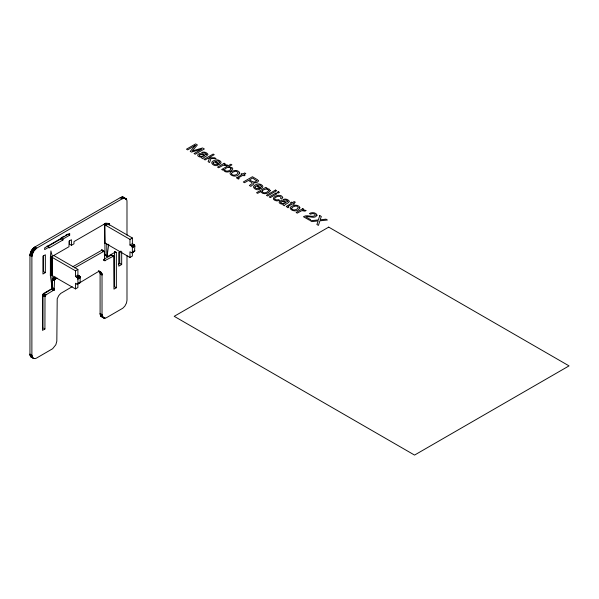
<?xml version="1.0" encoding="UTF-8"?>
<svg xmlns="http://www.w3.org/2000/svg" width="599" height="599" viewBox="0 0 599 599"><rect width="100%" height="100%" fill="white"/><g stroke="black" fill="none" stroke-linecap="round" stroke-linejoin="round"><path stroke-width="0.9" d="M57.055 278.048L55.183 279.171L54.524 280.31L54.157 289.879L45.741 295.022L45 296.086L44.918 328.986L42.499 330.378L42.544 294.873L43.33 293.63L51.244 289.032L52.061 287.617L50.383 275.54L50.698 257.315L52.315 257.45L75.489 270.823L77.9 269.43L77.9 275.121L75.489 276.513L75.489 270.823M50.698 275.405L50.87 257.263M50.87 275.36L51.252 275.315L51.252 257.218M75.489 276.513L77.338 277.681L77.9 279.022L77.9 287.527L75.489 288.92L51.828 275.36L51.828 257.263M52.165 275.473L52.165 257.375M109.205 225.299L109.205 223.487L105.828 223.21L105.828 225.434L129.968 239.375L129.968 245.058L131.69 246.099L132.372 247.402L132.379 256.072L129.968 257.465L104.63 242.797L104.466 224.378M104.63 242.797L104.548 224.595M32.646 357.513L30.766 356.697L29.95 354.069L29.95 255.399L31.365 250.637L34.779 247.035L120.227 197.7L122.907 197.093L124.689 198.569M72.165 286.711L60.724 293.428L58.732 295.621L57.205 298.789L56.83 341.145L55.842 344.739L52.645 348.723L36.711 357.97C34.585 359.692 31.455 357.88 31.882 355.185L31.882 256.514L33.297 251.752L36.711 248.151L122.159 198.816C124.278 197.093 127.415 198.905 126.988 201.601L126.988 235.115M44.918 328.986L42.986 327.87L43.023 295.15L43.809 293.907L52.225 288.763L52.592 279.194L53.251 278.056L55.123 276.933M80.079 282.713L80.229 277.112L77.9 275.121M132.147 252.658L132.379 252.059M134.558 251.258L134.797 246.174L134.348 244.984L132.379 243.666L129.968 245.058M50.383 257.45L50.9 250.936L52.315 256.335L50.383 257.45L50.383 275.54M107.026 256.454L108.756 244.257M109.205 223.487L108.808 224.101L109.205 224.603L132.379 237.983L132.379 243.666M61.749 237.541L63.996 236.238M65.501 235.377L67.006 234.508M47.86 246.451L60.993 238.866L62.925 239.982L62.925 239.091L69.686 235.19L69.686 233.408L44.678 247.844L44.678 249.626L49.021 247.117L49.021 248.008L62.925 239.982M52.315 256.335L69.012 246.698L69.012 241.12L71.423 239.727L71.423 245.298L69.491 244.182L69.491 240.469M71.423 245.298L73.969 243.83L73.969 241.607L105.828 223.21L106.555 225.022L105.828 225.434M45.352 272.612L42.941 274.013L42.941 256.17L45.352 254.777L45.352 272.612L43.42 271.504L43.42 255.444M72.704 266.78L102.115 250.075M74.635 267.895L104.046 251.191M129.968 239.375L132.379 237.983M104.383 223.487L104.862 224.88L104.952 255.159L107.491 256.529L115.54 251.939L116.356 252.411L116.363 287.73L113.952 289.122L113.713 256.147M104.181 259.045L111.691 254.979M120.953 251.086L118.782 252.344L118.782 266.166L121.679 264.496L121.679 251.587M104.713 260.692L113.615 256.095M76.934 277.352L79.353 275.952M131.413 245.897L133.832 244.504M77.076 277.442L79.487 276.049M131.555 245.987L133.966 244.594M77.211 277.554L79.622 276.154M131.69 246.099L134.101 244.706M77.338 277.681L79.749 276.289M131.817 246.226L134.228 244.834M77.458 277.824L79.869 276.431M131.937 246.376L134.348 244.984M77.57 277.988L79.981 276.596M132.05 246.533L134.461 245.141M77.668 278.153L80.079 276.76M132.147 246.698L134.558 245.305M77.75 278.333L80.161 276.933M132.229 246.878L134.64 245.485M77.818 278.505L80.229 277.112M132.297 247.058L134.708 245.657M77.863 278.685L80.273 277.292M132.342 247.23L134.753 245.837M77.892 278.857L80.303 277.464M132.372 247.402L134.782 246.009M77.9 279.022L80.318 277.629M132.379 247.567L134.797 246.174M132.222 252.157L134.797 250.667M75.489 288.92L75.489 283.237L77.076 284.143L80.303 282.271M132.357 252.224L134.782 250.824M77.076 284.143L80.273 282.414M129.968 257.465L129.968 251.782L131.69 252.733L134.753 250.959M77.211 284.181L80.229 282.533M131.69 252.733L134.708 251.078M118.295 264.211L119.748 263.38L121.679 264.496M106.555 225.022L109.078 223.569M50.698 257.315L50.533 275.473M105.694 255.369L105.199 255.399M79.981 282.773L79.353 282.676M77.338 284.203L97.203 272.26C99.322 270.538 102.459 272.35 102.025 275.046L102.025 314.685C101.598 317.38 104.735 319.192 106.854 317.47L122.788 308.223L124.839 306.149L126.486 303.027L126.988 300.271L126.988 255.593M131.817 252.748L134.461 251.318L133.966 251.295M51.252 275.315L51.828 275.36M103.897 224.326L104.862 224.88M123.169 197.153L125.992 198.786M122.907 197.093L126.172 198.98M122.645 197.056L126.337 199.19M122.361 197.041L124.293 198.157M124.555 198.314L126.486 199.43M122.076 197.056L124.008 198.172M125.333 198.943L126.621 199.684M121.777 197.101L123.708 198.217M121.477 197.168L123.409 198.284M121.17 197.266L123.102 198.381M120.856 197.385L122.788 198.501M120.541 197.535L122.473 198.643M120.227 197.7L122.159 198.816M115.075 251.82L116.363 252.561M111.459 254.942L113.862 256.335M111.324 254.957L113.915 256.454M111.189 255.002L113.945 256.589M111.055 255.069L113.952 256.746M102.002 250.045L104.338 251.55L104.615 260.632M101.755 250.053L104.338 251.55M101.62 250.097L104.368 251.685M101.486 250.165L104.383 251.842M104.862 254.747L107.76 256.417M104.87 254.897L107.625 256.484M104.9 255.039L107.491 256.529M104.952 255.159L107.356 256.552M67.754 234.074L69.686 235.19M104.061 259.854L105.349 260.595M103.919 259.921L105.207 260.67M103.784 259.966L105.072 260.707M103.657 259.988L104.945 260.73M62.925 239.091L60.993 237.975L60.993 238.866M98.85 270.973L101.029 272.231M98.326 270.868L101.381 272.635M99.097 271.115L101.531 272.867M99.599 271.759L101.658 273.129M99.726 272.013L101.77 273.406M99.838 272.29L101.86 273.698M99.928 272.582L101.935 274.013M100.003 272.897L101.987 274.342M100.055 273.226L102.017 274.686M100.085 273.578L102.025 275.046M47.089 246.002L49.021 247.117M116.363 287.73L114.431 286.614L114.431 251.445M53.76 255.496L77.9 269.43M34.779 247.035L36.711 248.151M34.465 247.23L36.397 248.345M34.15 247.447L36.082 248.563M33.836 247.687L35.768 248.802M33.529 247.949L35.461 249.064M33.23 248.226L35.154 249.341M32.93 248.525L34.862 249.641M32.646 248.847L34.57 249.955M32.361 249.177L34.293 250.292M32.099 249.521L34.023 250.637M31.837 249.888L33.769 250.996M31.597 250.255L33.529 251.37M31.365 250.637L33.297 251.752M31.148 251.033L33.08 252.149M30.946 251.43L32.878 252.546M30.766 251.835L32.698 252.943M30.594 252.239L32.526 253.355M30.444 252.643L32.376 253.759M30.317 253.055L32.249 254.171M30.205 253.459L32.136 254.575M30.115 253.864L32.047 254.972M30.04 254.253L31.972 255.369M29.995 254.65L31.919 255.758M29.957 255.024L31.889 256.14M29.95 255.399L31.882 256.514M53.521 277.854L55.452 278.969M53.386 277.951L55.318 279.059M53.251 278.056L55.183 279.171M53.124 278.191L55.056 279.306M52.997 278.333L54.928 279.448M52.892 278.498L54.823 279.606M52.794 278.662L54.726 279.778M52.712 278.834L54.644 279.95M52.645 279.014L54.576 280.13M52.592 279.194L54.524 280.31M52.57 279.366L54.494 280.482M52.555 279.531L54.487 280.646M100.093 273.93L100.093 313.569L102.025 314.685M100.093 313.569L102.04 315.044M100.108 313.928L102.07 315.388M100.138 314.273L102.122 315.718M100.19 314.602L102.189 316.032M100.258 314.917L102.287 316.324M52.555 287.73L54.487 288.845M52.547 287.894L54.479 289.01M100.355 315.216L102.392 316.601M103.073 316.998L105.005 318.114M52.517 288.067L54.449 289.182M100.467 315.493L102.526 316.864M104.72 318.129L100.595 315.748M100.744 315.98L104.443 318.121M52.472 288.246L54.397 289.362M100.909 316.197L104.174 318.076M52.405 288.426L54.337 289.534M101.291 316.549L103.672 317.927M52.323 288.598L54.254 289.714M52.225 288.763L54.157 289.879M52.113 288.928L54.045 290.043M51.993 289.07L53.925 290.186M51.866 289.205L53.798 290.313M51.731 289.31L53.663 290.425M51.589 289.407L53.521 290.515M43.952 293.817L45.883 294.933M43.809 293.907L45.741 295.022M43.675 294.019L45.606 295.135M43.547 294.146L45.479 295.262M43.428 294.296L45.359 295.404M43.315 294.453L45.247 295.569M43.218 294.618L45.15 295.734M43.135 294.798L45.067 295.913M43.076 294.97L45 296.086M43.023 295.15L44.955 296.265M42.993 295.322L44.925 296.438M42.986 295.487L44.918 296.602M29.95 354.069L31.882 355.185M29.957 354.428L31.889 355.544M29.995 354.773L31.919 355.888M30.04 355.102L31.972 356.218M30.115 355.417L32.047 356.532M30.205 355.709L32.136 356.824M30.317 355.986L32.249 357.101M30.444 356.248L32.376 357.363M30.594 356.48L32.526 357.596M30.766 356.697L34.023 358.576M31.148 357.049L33.529 358.427M104.63 224.7L104.735 242.887M111.788 255.039L112.013 255.474M102.212 250.127L102.451 250.726M119.748 251.4L119.748 263.38M106.794 243.898L106.794 255.863M104.496 224.153L104.496 242.588M52.315 257.45L52.315 275.54M52.001 257.315L52.076 287.453M51.641 257.233L51.641 275.33M51.447 257.218L51.447 275.315M51.057 257.233L51.057 275.33M282.735 197.483L281.695 199.063L280.609 198.434L281.021 197.138C279.149 195.431 275.959 196.577 274.634 198.419A1.939 1.123 0 0 0 274.904 199.317L276.813 199.976L278.542 199.624L279.628 200.253L278.161 200.732A3.235 1.864 0 0 1 276.094 200.762C267.933 198.524 280.564 191.935 282.735 197.483M236.71 177.858L238.335 179.131L239.218 178.622L238.439 178.12L238.672 177.716L243.014 175.2L244.078 175.814L244.998 175.29L243.928 174.676L245.792 173.598L244.662 172.946L242.797 174.017L241.899 173.5L240.985 174.024L241.884 174.549L236.71 177.858M286.277 206.475L287.902 207.748L288.785 207.239L288.007 206.737L288.231 206.326L292.582 203.817L293.645 204.431L294.558 203.907L293.495 203.293L295.359 202.215L294.221 201.564L292.364 202.634L291.466 202.118L290.545 202.642L291.451 203.166L286.277 206.475M213.064 162.995L214.292 164.366L217.018 164.418L218.126 165.054C214.719 167.346 208.302 162.479 214.068 160.539C216.965 158.158 224.692 162.022 219.099 164.598L214.217 161.775L213.064 162.995M254.845 187.113L256.072 188.49L258.798 188.535L259.899 189.172C256.499 191.463 250.083 186.603 255.84 184.664C258.738 182.283 266.465 186.147 260.879 188.715L255.99 185.9L254.845 187.113M206.333 154.168L206.303 154.542C203.847 156.324 200.65 151.779 198.029 154.317C196.442 156.414 200.53 157.387 202.028 157.155L201.638 157.994L202.919 158.728C203.136 157.312 206.61 156.601 207.92 154.512L207.86 154.175C206.543 152.296 203.682 151.405 201.616 152.595L202.664 153.194L204.559 152.985L206.333 154.168M287.767 201.189L287.737 201.556C285.281 203.346 282.084 198.793 279.463 201.331C277.876 203.428 281.964 204.409 283.462 204.169L283.072 205.015L284.353 205.742C284.57 204.326 288.037 203.615 289.354 201.526L289.295 201.197C287.977 199.31 285.117 198.419 283.05 199.609L284.098 200.216L285.993 199.999L287.767 201.189M231.424 173.493L231.379 173.822C232.794 176.338 237.129 175.08 238.192 172.864L236.837 171.539A2.156 1.243 0 0 0 235.085 171.374L232.726 172.198L231.424 173.493M291.616 208.242L291.571 208.579C292.978 211.095 297.314 209.83 298.384 207.613L297.029 206.288A2.156 1.243 0 0 0 295.277 206.131L292.918 206.947L291.616 208.242M258.289 180.861L257.847 181.856L256.372 182.702L253.736 182.837L253.714 184.028L250.876 186.379L249.364 185.503L252.029 183.623L252.209 182.815L248.45 180.449L244.527 182.71L243.291 181.999L252.426 176.72L257.533 179.76L258.289 180.861M231.117 168.678C230.263 170.91 226.197 172.205 224.603 169.996L224.58 169.584C225.696 167.51 229.776 166.312 231.117 168.678M223.539 169.607C224.228 173.59 231.484 172.175 232.726 168.993A3.557 2.052 0 0 0 232.105 167.705L228.601 166.754L231.91 164.837L230.825 164.216L221.652 169.51L222.686 170.101L223.539 169.607M239.69 172.991C236.612 180.464 222.716 172.392 235.085 170.49A3.886 2.246 0 0 1 237.623 170.88L238.934 171.628L239.69 172.991M299.882 207.741C296.805 215.213 282.908 207.142 295.277 205.247A3.886 2.246 0 0 1 297.815 205.637L299.126 206.378L299.882 207.741M199.242 155.021L199.744 156.01L201.159 156.519L203.039 156.436L204.484 155.673L201.039 154.482L199.242 155.021M280.676 202.035L281.171 203.031L282.593 203.533L284.473 203.458L285.918 202.694L282.473 201.496L280.676 202.035M219.766 162.202L218.837 163.422L215.138 161.281L218.111 160.884L219.766 162.202M261.546 186.326L260.617 187.539L256.911 185.398L259.884 185.001L261.546 186.326M256.544 180.793C255.039 183.616 251.191 181.055 249.483 179.85L252.606 178.053L256.544 180.793M317.028 215.198C314.909 219.459 309.249 215.692 305.767 216.845L310.634 219.653L309.578 220.267L303.461 216.733C307.077 214.075 311.705 217.879 315.186 215.513L315.171 214.494L313.996 213.746L312.124 213.603L310.567 214.202L309.428 213.543C311.705 212.053 316.122 212.286 317.028 215.198M270.224 190.669C268.794 193.732 263.35 194.96 261.082 192.144L261.059 191.395L257.652 193.357L256.537 192.713L265.821 187.345L266.907 187.974L266.023 188.49L269.168 189.059L270.224 190.669M319.754 215.588L318.368 219.93L310.409 220.746L311.907 221.608L318.196 220.904L316.901 224.498L318.436 225.381L319.903 220.821L327.421 220.02L325.953 219.167L320.143 219.848L321.304 216.486L319.754 215.588M211.02 158.555L209.545 162.516L208.115 161.685L209.395 158.548L207.598 158.503L205.098 159.948L204.019 159.327L213.162 154.048L214.232 154.669L208.931 157.732L214.629 157.762L216.067 158.585L211.02 158.555M262.28 190.901L262.122 191.702C263.762 193.814 267.446 192.608 268.644 190.602L268.629 190.197C267.087 188.086 263.777 189.314 262.28 190.901M195.326 145.407L190.242 151.367L191.47 152.079L201.781 149.129L194.046 153.569L195.222 154.243L204.364 148.971L202.612 147.96L192.279 150.911L197.378 144.936L195.603 143.917L186.469 149.188L187.644 149.87L195.326 145.407M224.191 163.28L217.534 167.128L218.65 167.772L223.262 165.242L226.37 165.766L227.553 165.084L224.108 164.56L225.254 163.894L224.191 163.28M275.533 190.063L266.39 195.334L267.513 195.985L276.648 190.707L275.533 190.063M275.825 193.125L269.191 196.951L270.329 197.61L276.963 193.784L275.825 193.125M278.333 191.673L277.06 192.406L278.198 193.065L279.471 192.331L278.333 191.673M302.794 208.662L296.138 212.503L297.254 213.154L301.866 210.623L304.973 211.148L306.156 210.466L302.712 209.935L303.858 209.276L302.794 208.662M328.709 227.126L174.204 316.324L414.545 455.083L569.05 365.884L328.709 227.126"/></g></svg>
